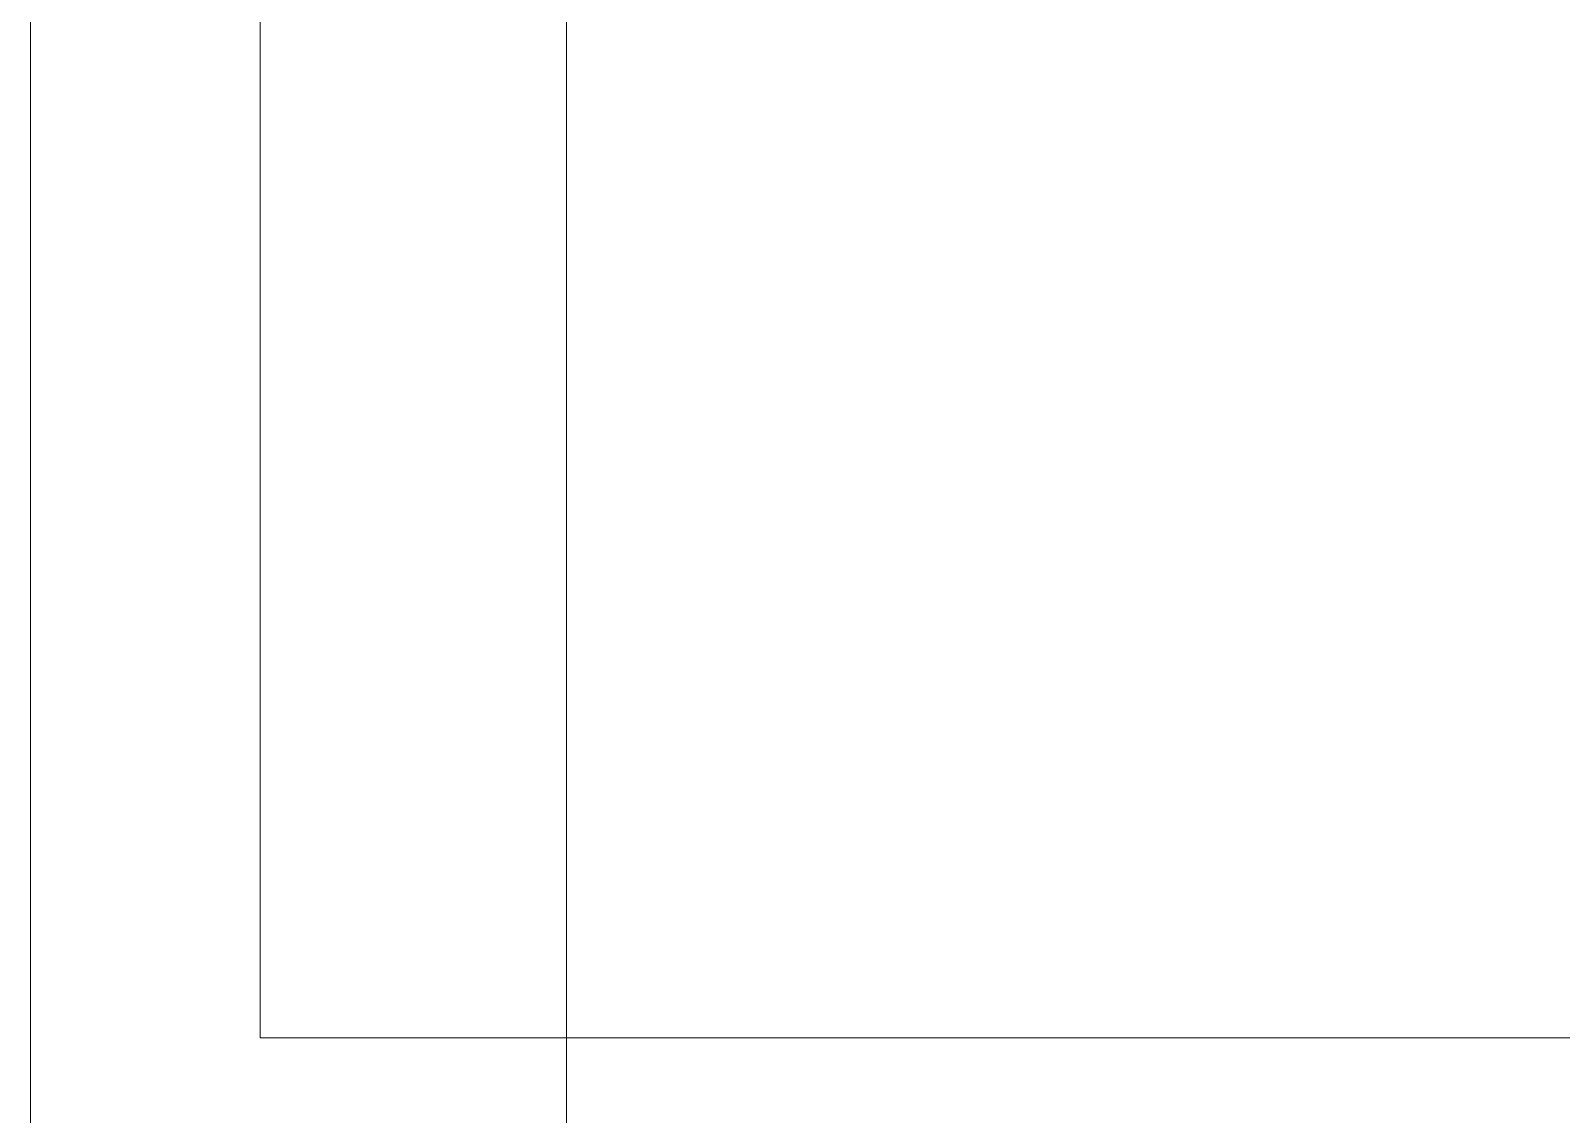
# Model space of a CAD drawing. Header units: millimetres. Extents: x -177800 to -26107, y -132450 to -18386.
# Drawn here: x -164789.87 to -164779.87, y -125489.87 to -125482.79 of the extents above; entities that cross this region are included whole.
import ezdxf

# ---------------------------------------------------------------- set-up
doc = ezdxf.new("R2010")
doc.units = ezdxf.units.MM
doc.layers.add('0-1', color=7, linetype='Continuous', lineweight=5)
doc.layers.add('A-_GENM----_M', color=6, linetype='Continuous', lineweight=9, true_color=0xff00ff)

# ---------------------------------------------------------------- blocks, each defined once
blk = doc.blocks.new('IDA - Toilet Partition - Corner - 950Lx700Width-4428229-BLK 2 UPPER ROOF PLAN')
at = {"layer": 'A-_GENM----_M'}
for p, q in [((897, -1785), (897, -1802)), ((897, -1800), (897, -1787)), ((810, -1800), (897, -1800)), ((897, -1802), (882, -1802)), ((869.75, -1803.5), (900, -1803.5))]:
    blk.add_line(p, q, dxfattribs=at)
blk.add_open_spline([(900, -1800), (898.3385, -1800), (895.1255, -1800), (890.4204, -1800), (886.4755, -1800), (884.4458, -1800), (883.6194, -1800)], degree=3, dxfattribs=at)
blk = doc.blocks.new('IDA - Toilet Partition - Corner - 950Lx700Width-4428232-BLK 2 UPPER ROOF PLAN')
at = {"layer": 'A-_GENM----_M'}
blk.add_open_spline([(0, -1800), (-1.6615, -1800), (-4.8745, -1800), (-9.5796, -1800), (-13.5245, -1800), (-15.5542, -1800), (-16.3806, -1800)], degree=3, dxfattribs=at)
blk = doc.blocks.new('1599_DB_A_BLK3_1STGD_R21_rvt-1-BLK 2 UPPER ROOF PLAN')
at = {"layer": 'A-_GENM----_M', "rotation": 269.9999999999992}
for name, p in [('IDA - Toilet Partition - Corner - 950Lx700Width-4428229-BLK 2 UPPER ROOF PLAN', (-162986.3719, -124592.3735)), ('IDA - Toilet Partition - Corner - 950Lx700Width-4428232-BLK 2 UPPER ROOF PLAN', (-162986.3719, -125492.3735))]:
    blk.add_blockref(name, p, dxfattribs=at)

msp = doc.modelspace()

# ---------------------------------------------------------------- block references
at = {"layer": '0-1'}
msp.add_blockref('1599_DB_A_BLK3_1STGD_R21_rvt-1-BLK 2 UPPER ROOF PLAN', (0, 0), dxfattribs=at)

doc.saveas('drawing.dxf')
